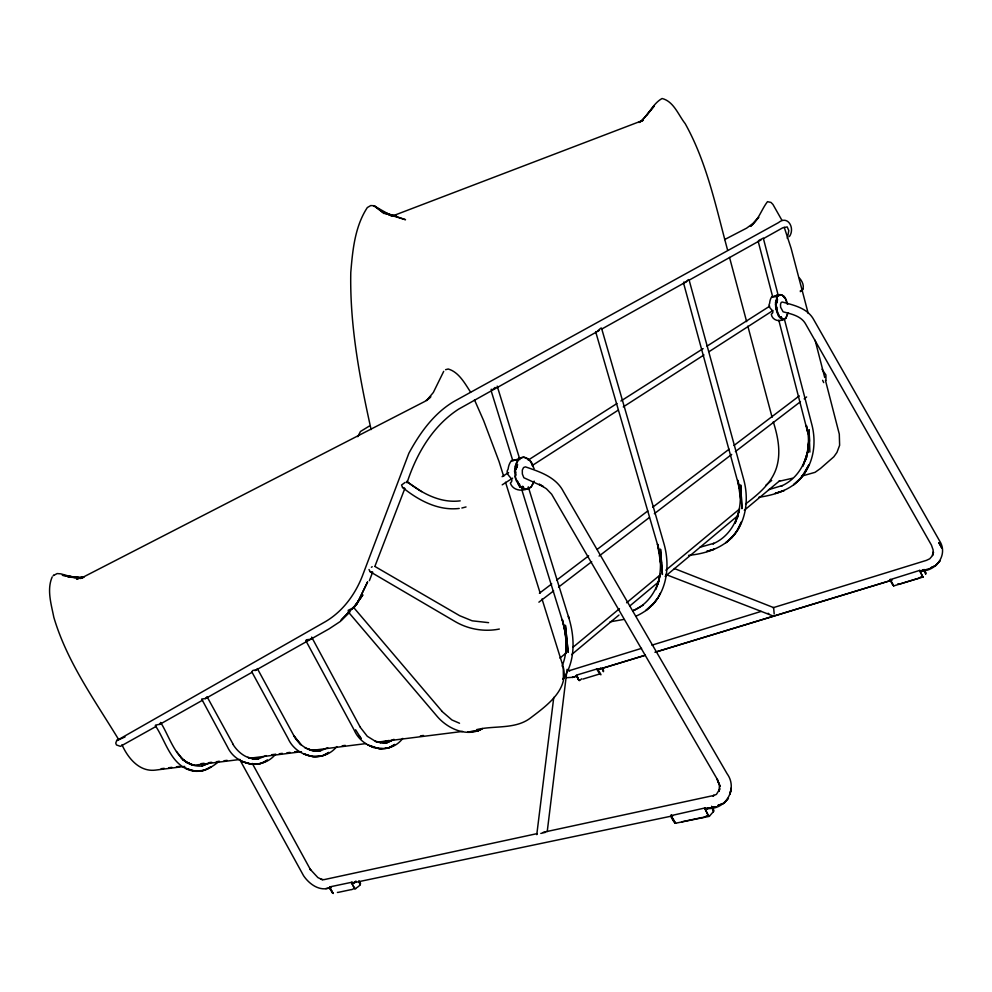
<?xml version="1.0" encoding="UTF-8"?>
<svg xmlns="http://www.w3.org/2000/svg" width="992" height="992" viewBox="0 0 992 992"><rect width="100%" height="100%" fill="white"/><g stroke="black" fill="none" stroke-linecap="round" stroke-linejoin="round"><path stroke-width="1.49" d="M275.664 754.131C262.272 770.548 236.084 765.44 227.552 747.063L201.674 699.05L205.542 698.492L207.043 696.706L232.971 744.012M218.848 761.484C210.874 768.304 200.446 773.81 189.757 770.164C170.438 763.766 165.627 740.912 155.484 725.871L155.521 725.127L160.158 724.172L160.63 722.486C170.81 738.333 177.419 767.56 201.748 766.072L210.292 762.6L201.748 766.072M528.265 486.861L568.838 617.991L568.391 616.478C574.976 636.814 575.794 661.156 562.848 679.247M601.512 328.823L600.805 328.178L597.37 331.192M825.989 380.506L825.902 374.951L822.033 369.247M774.182 614.011L773.636 607.612L674.3 568.515M800.346 291.698L800.445 290.532M807.637 452.216L808.678 446.859L806.657 456.99L802.888 466.141L807.637 452.216L808.691 442.258L807.637 452.216L805.268 460.176M802.813 288.908L801.933 291.177M547.237 831.569L567.077 669.34M536.771 834.656L553.772 697.351M582.837 679.098L599.143 674.138M476.507 729.666C494.301 725.251 515.48 729.728 530.794 717.749C546.53 705.721 568.85 690.048 563.233 666.909L542.004 598.957M788.032 313.013L785.962 317.986L787.772 313.125M787.301 238.378L788.814 230.59L787.202 226.908L782.713 227.813L763.815 238.39M603.595 670.691L602.355 668.261L603.471 671.696L602.305 668.186M897.859 583.829L897.946 584.226A3.274 0.794 -24.7 0 0 899.806 583.99L916.509 578.882M688.894 280.29L688.436 279.595L685.261 282.373L683.686 282.15M789.372 236.567C795.299 228.458 787.958 214.694 778.447 222.654L454.311 401.289C434.05 413.056 419.852 433.008 408.878 453.257L362.266 576.278C354.975 594.716 342.748 611.37 325.512 621.6L116.684 740.615L115.754 743.12L116.461 744.955L120.416 746.344L155.484 726.752M402.802 738.383C389.335 756.053 362.241 749.022 354.144 729.988L306.032 641.018L306.367 639.766L310.397 639.332L311.897 637.968M739.362 510.074L735.097 523.28L738.308 515.059M528.934 487.58C523.491 491.982 512.79 490.879 510.359 483.054C516.014 478.491 503.651 475.354 508.115 469.104A16.046 9.858 83.2 0 1 510.198 462.483L511.488 460.623C512.988 461.23 521.098 458.254 518.717 457.721M739.387 509.938L737.019 518.444L738.383 514.873M719.907 788.442L719.039 791.281L719.46 785.565L717.241 779.253L720.229 786.606L716.918 778.72L551.651 494.227L546.456 488.82L539.288 484.195L543.256 486.576L523.85 477.735L522.35 474.002L522.313 470.059L523.553 467.542L525.413 466.86C539.76 471.746 555.929 476.991 563.369 491.474L727.099 773.735C738.048 788.764 725.921 809.77 707.569 808.53M534.167 481.12L531.303 486.712L528.55 488.771L531.303 486.712L532.989 483.724M719.56 789.334L716.385 794.431L712.752 795.82L714.141 795.398L543.182 832.313M922.535 569.879L921.456 571.256L919.658 570.4L890.122 579.675L893.668 585.912L923.304 576.935L922.473 576.439L923.168 577.022M562.067 666.091C568.292 651.298 566.643 634.657 562.315 619.591L565.378 633.69L566.271 645.966L565.787 653.158C566.953 642.097 565.539 630.912 562.278 620.31L521.941 490.172M655.836 589.558L659.06 580.754M369.371 580.704L372.694 572.062M374.914 566.308L404.81 488.572M407.03 482.806C416.442 453.89 432.611 425.977 458.651 409.126L599.081 330.559M805.306 460.375L806.657 456.99M52.216 576.898C46.599 589.657 51.274 604.264 53.804 617.222C66.972 661.9 94.798 700.302 118.73 739.66M600.52 668.41L599.131 669.414C592.013 665.62 607.55 683.513 597.382 669.017L599.342 669.265L600.495 668.124M660.226 593.328C655.662 603.682 646.511 611.481 636.318 616.02M357.79 436.678L360.443 431.508L369.173 426.151M922.647 570.202L921.37 571.169L919.658 570.4M443.709 371.343L433.343 392.46L426.51 400.644L429.846 397.78M776.872 295.12L777.976 294.909L771.578 297.154L770.821 298.456A12.561 5.964 81.1 0 0 769.643 303.316C766.295 308.438 776.674 310.521 771.292 314.253C772.16 320.528 780.208 322.425 784.201 318.804M657.882 597.916L652.364 604.971C667.901 588.467 669.96 563.419 663.611 542.5L601.549 328.228M713.409 811.791L713.57 810.303L711.611 806.422L713.608 811.406L709.268 816.354L675.341 823.286L670.914 815.672L704.717 808.021L707.222 808.827L708.598 807.947M362.712 594.989L353.04 608.406L362.712 594.989L353.859 608.022M353.623 607.65L348.217 610.316L348.465 612.151L436.84 716.013C447.318 728.649 467.207 737.837 482.534 728.562M355.88 881.28L354.008 882.731L351.614 882.297L329.766 886.898L332.655 893.122C335.953 895.516 325.959 885.546 330.758 887.443M562.786 679.111L564.436 676.941L562.898 678.937M392.497 215.996L643.312 120.218L638.972 122.487C648.446 116.213 652.178 103.986 662.073 98.506C673.742 101.358 678.342 114.998 685.162 123.603C707.023 162.738 715.951 207.092 727.545 249.922M356.066 881.318L354.008 882.868L351.614 882.297M802.33 290.296C804.723 286.328 802.305 281.344 799.564 278.182M646.982 114.911L654.137 106.094L641.836 120.751M576.34 675.515L578.832 680.264L576.439 675.155L597.296 668.856M360.022 885.05L358.968 881.268C364.796 885 351.974 889.576 355.694 888.832M349.606 611.37L341.136 620.112L357.033 603.731L367.536 582.068L357.033 603.731L351.726 609.187M349.742 612.213L340.293 621.476L329.071 628.878L255.056 670.617M536.66 834.098L537.143 833.615L323.814 879.693L321.197 879.272M53.667 575.236L53.196 575.682L57.139 573.574L60.76 573.835L74.884 577.778M493.632 388.79L495.033 387.45M890.122 579.464L891.374 580.06M579.514 680.562C578.175 680.537 580.506 680.5 581.535 678.813M118.482 739.102L116.684 740.615L125.004 736.969M571.603 654.621L618.971 615.04M629.622 606.124L658.043 582.378M665.148 576.439L738.408 515.22M744.31 510.297L779.7 480.723M559.947 658.093L565.899 653.158M573.041 647.23L619.454 608.704M626.597 602.776L659.916 575.112M665.868 570.177L739.648 508.921M745.6 503.986C758.248 494.264 771.478 483.538 776.5 467.728C781.212 452.451 777.939 436.604 773.289 421.774M765.737 485.361L771.689 480.426M921.196 576.724L920.75 577.096A3.311 0.806 -24.4 0 1 919.981 577.567M430.888 396.788L425.022 401.338L80.501 578.51L83.068 577.245L76.52 579.006L83.402 577.307L76.272 578.076L83.588 577.356M709.441 816.218L708.263 815.734L709.268 816.354M538.892 602.181L553.635 590.885M558.546 587.128L591.703 561.708M599.069 556.066L649.425 517.464M654.336 513.707L731.712 454.398M735.394 451.571L800.482 401.686M804.165 398.858L806.62 396.974M539.4 593.253L551.726 583.904M556.648 580.159L588.678 555.842M597.296 549.295L647.801 510.942M652.724 507.197L729.095 449.202M734.018 445.458L799.304 395.882M336.796 746.579C323.156 763.48 296.521 757.417 288.114 738.556L251.794 671.807L252.811 670.48L256.767 669.662L257.337 668.571L293.756 735.456C298.716 744.992 308.785 751.973 319.759 751.155L327.72 747.67M675.626 823.261L670.902 815.672C682.285 834.185 666.376 812.076 672.142 815.808M371.405 567.263L372.211 566.73M893.668 585.912L890.134 579.502L891.535 580.283M502.212 484.84L512.628 478.144M532.158 465.57L618.066 410.254M623.261 406.906L703.973 354.95M709.168 351.59L772.954 310.533M502.101 476.706L508.623 472.552M528.203 460.077L616.974 403.508M620.893 401.016L703.13 348.614M707.048 346.109L769.705 306.181M405.17 482.397L401.549 485.026L402.529 487.444C418.426 500.315 438.104 510.942 459.222 508.45M643.213 605.095L633.094 610.774C648.036 604.475 657.498 589.818 660.288 574.219L657.671 584.524C661.528 571.355 661.342 557.206 657.522 544.05L660.684 563.456L659.717 553.734L657.535 544.67L595.622 331.601M159.526 724.482L202.579 700.203M205.27 698.678L252.365 672.13L251.794 671.807M633.094 610.774L634.21 610.142M601.784 329.046L686.848 281.455M689.552 279.942L761.112 239.903M482.236 728.55L478.231 730.744L468.05 731.972L478.231 730.744L480.86 729.43M540.814 833.441L545.513 832.325M707.978 808.257L704.729 808.443L708.462 815.846L704.717 808.021M724.631 239.556L746.604 228.16L753.052 223.448L758.768 217.36L750.485 226.374C758.632 219.939 761.509 209.399 767.498 201.674L770.97 202.418L772.942 204.439L781.919 220.274M388.579 740.478L383.42 742.462L387.785 741.297L378.411 742.128L386.086 743.169L393.948 739.462L386.086 743.169L376.464 741.966L367.263 736.262L359.885 726.814M232.884 744.211C238.291 753.04 247.603 759.897 258.329 758.917L266.191 755.582M714.004 549.27L706.676 551.453L713.905 549.283M641.576 648.346L569.247 670.691L570.065 670.58L567.647 670.468M651.905 645.16L761.137 611.407M772.954 607.761L926.466 560.344L929.752 558.769L932.009 556.165L933.497 552.259L932.604 555.446L933.174 550.101L931.438 545.116L805.851 324.396C801.437 315.977 791.442 314.018 783.085 311.81L780.605 307.21L780.518 304.184L781.237 302.386L782.378 302.052C794.022 305.189 807.736 308.227 813.874 319.908L939.622 540.962C948.178 554.106 936.832 570.636 922.002 570.983M920.675 571.293L929.268 568.639M576.625 676.073L572.186 677.424L576.873 676.11M597.296 669.786L644.726 655.365M654.906 652.252L891.932 580.146M597.928 669.699L645.333 655.266M655.712 652.104L891.25 580.345M329.679 886.922L331.303 887.381M445.582 369.694L448.223 368.999C458.912 372.124 464.851 383.433 470.63 392.212M461.875 508.016L466.029 506.949M256.035 758.458L258.304 757.888L250.815 758.173L253.32 758.644L247.839 757.293M778.782 481.38L792.372 478.268M801.437 476.185L815.064 472.328L820.458 468.484L833.838 456.791L836.963 452.402L839.629 445.284L839.294 434.112L825.48 380.469M768.515 489.713L782.217 485.572L781.324 486.068C803.979 476.036 812.919 448.31 806.347 425.494L808.096 433.876L778.794 320.205M758.855 497.265C776.166 494.822 794.505 488.82 804.524 473.395C814.358 459.147 816.156 440.535 811.704 424.055L784.374 319.077M318.134 750.398L319.709 750.051L312.108 750.361L308.983 749.406L314.638 750.845M325.748 888.609L330.299 887.654C319.746 891.833 309.318 884.157 303.614 875.8L239.878 759.822M352.978 882.892L672.824 815.821M707.16 808.604L716.075 806.732L707.209 808.554M699.806 547.311L713.893 543.306L712.901 543.864C736.907 533.547 744.992 503.899 737.825 480.314L740.491 498.418M688.609 555.346C708.672 553.486 730.087 545.637 739.722 526.541C747.224 511.897 747.956 494.512 743.516 478.826L689.018 279.707M610.068 621.823L623.782 619.442M771.578 297.154L778.72 295.926L778.683 295.046L779.972 294.55C784.325 295.12 786.768 299.696 787.102 303.626L787.673 304.37M572.905 677.313L566.37 677.71M499.336 629.04C484.344 632.065 468.373 629.3 455.179 621.587L370.214 571.776L369.012 569.532M774.764 296.546L777.306 296.186L775.422 304.358L776.947 312.716L779.055 314.985L779.142 316.746L780.642 317.279L780.32 318.358L783.444 319.672L786.197 317.973L782.539 319.585L778.472 316.014L777.666 314.464L778.137 313.05L775.794 308.512L776.674 307.371L775.471 302.349L776.513 302.151L776.686 303.292L775.694 300.44L776.724 300.551L776.637 297.402L779.005 294.785L782.49 295.232L784.895 298.294M161.138 768.713L164.201 768.329M168.814 767.746L171.876 767.349M176.477 766.766L179.552 766.382M201.029 763.666L204.092 763.27M208.704 762.687L211.767 762.302M216.368 761.72L219.443 761.323M224.043 760.74L227.106 760.356M271.61 754.726L274.672 754.329M279.273 753.746L282.348 753.362M286.948 752.779L290.011 752.395M294.624 751.812L297.687 751.415M342.178 745.786L345.253 745.389M420.422 735.866L423.497 735.481M184.723 766.419L155.546 770.102C139.388 772.173 127.894 758.049 121.979 744.744M193.936 765.266L240.014 759.463M249.228 758.297L301.444 751.725M365.936 743.603L312.195 750.374L305.09 747.943M376.687 742.239L462.694 731.414M511.488 460.623L519.833 459.544L520.118 458.205L522.3 457.238C527.397 456.655 532.778 461.912 533.498 467.567L534.167 468.571M488.61 622.654L472.18 620.818L459.742 615.734L375.137 566.593M83.737 577.307L67.94 577.071L79.075 577.828M372.384 572.31L370.214 571.776M382.218 748.526L379.167 748.762L369.718 745.55C377.53 749.431 387.661 750.522 394.692 744.434L388.306 748.03L385.256 748.278M758.607 240.61L763.294 238.105L778.125 295.083M515.108 460.114L517.923 459.953L514.538 471.064L515.778 479.074L516.708 481.678L519.659 484.431L520.068 486.502L522.164 487.072L521.99 488.3L527.012 489.316L528.823 488.61L525.537 489.416L520.602 487.233L517.812 483.811L518.258 482.1L515.778 479.074L514.997 476.408L516.063 474.982L514.712 468.422L516.014 468.174L516.187 469.675L515.53 469.638L515.146 465.868L515.592 466.637L516.41 466.042L515.84 463.822L519.138 458.75L523.838 457.176L528.674 459.457M404.612 488.138L402.529 487.444M460.214 500.848C440.287 503.39 421.96 493.26 406.77 481.43M491.077 389.385L492.491 389.41M515.022 472.031L515.877 472.068M248.843 758.086L258.329 758.917M390.736 215.165L396.478 215.673M310.099 750.237L319.759 751.155M72.267 576.873L80.464 577.927L62.335 575.273L79.633 577.778M376.464 741.966L380.953 742.624L375.236 741.123M390.91 215.549L395.337 216.231L385.268 213.354M671.125 815.089L671.857 815.461M772.16 615.623L665.744 574.455M385.293 213.516L405.517 219.716L384.164 212.338M194.06 765.167L186.918 762.563L182.888 759.55L186.384 761.98M530.15 461.069L532.977 466.066M187.55 762.786L191.258 764.348L186.918 762.563L181.251 758.186M384.983 213.02L391.344 215.71L373.81 205.728L370.772 205.555L367.325 207.551C354.851 226.573 352.619 250.319 350.784 272.44C349.717 325.475 359.65 378.002 371.107 429.573M459.532 723.242L451.93 719.969L441.948 711.363M367.4 744.645L373.724 747.646M322.586 879.867L317.874 877.56L309.802 868.868L310.818 870.306L252.278 763.418M201.649 699.868L202.343 700.228M155.484 725.871L156.19 726.256M306.032 641.018L306.664 641.365M192.212 765.13L183.284 760.021L176.526 751.539M348.465 612.151L349.37 612.684M576.823 675.502L578.832 680.264M406.633 481.504L421.55 491.61M775.546 306.516L776.686 307.508A2.802 2.48 57.5 0 1 777.046 310.223M300.874 744.446L293.657 735.593L300.812 744.719M925.635 572.905L925.71 574.244L923.974 569.544M822.616 380.308L823.707 382.614M768.13 613.23L769.098 614.308M353.388 607.178L441.986 711.239M359.24 735.605L361.125 738.631L355.607 729.752M311.637 637.112L359.898 726.566M924.023 569.594L925.747 573.029L924.048 569.606M890.171 579.799L892.949 585.354M474.486 399.875L483.712 420.819L499.063 461.578L503.676 476.358M784.226 227.28L791.108 248.31L808.207 313.435M505.523 482.261L540.156 593.055M491.238 391.084L512.777 460.586M518.407 482.943L519.721 487.196M497.19 386.111L519.548 458.478M787.102 303.626L785.329 298.418M683.525 282.968L739.772 489.304M729.529 257.387L746.641 321.656M747.832 326.132L772.098 417.285M758.161 241.254L772.57 296.372M815.114 340.256L824.712 377.493M809.497 441.304L809.088 429.71L809.869 452.092M563.233 666.909L563.431 678.838M337.392 892.341A3.36 0.843 -30.8 0 0 338.297 892.354L350.784 889.7A3.385 0.856 -30.6 0 0 354.59 888.162M681.777 821.773A4.067 1.314 -27.4 0 0 682.682 821.636L701.766 817.594A4.129 1.339 -27 0 0 704.766 816.838M706.912 815.598A4.129 1.339 -27 0 1 705.895 816.267M919.088 578.026A3.311 0.806 -24.4 0 1 917.265 578.72M713.57 810.129L711.686 806.508L713.57 810.129M777.443 299.572L777.021 301.866L777.443 299.572M517.502 464.665L516.733 467.765L517.502 464.665M731.178 788.28L730.013 794.17L731.178 788.28M741.222 522.226C738.172 530.36 732.902 537.614 725.822 542.723L733.001 535.99L731.476 537.85L736.92 531.042L741.222 522.226M808.852 464.926L801.288 477.66L793.662 484.728L800.73 478.132L799.205 479.954L804.524 473.395L808.852 464.926M728.426 798.2L724.036 803.235L718.096 805.33L724.036 803.235L728.426 798.2M939.982 560.778L935.89 565.452L930.521 567.908L935.89 565.452L939.982 560.778M332.704 893.073L329.542 887.381L332.655 893.122M653.852 603.086L646.003 610.464L653.852 603.086M328.699 752.482C321.433 758.285 311.352 757.528 303.391 753.647L312.827 756.747L322.016 756.003L328.699 752.482M210.924 766.878C203.608 772.483 193.614 771.987 185.591 768.242L194.779 771.106L203.881 770.424L210.924 766.878M267.282 760.182C260.016 765.75 250.108 765.13 242.197 761.36L251.422 764.311L260.512 763.617L267.282 760.182M784.139 490.532L775.174 493.421L784.139 490.532M523.106 486.576L522.313 486.316L523.726 487.655L523.106 486.576M529.207 460.09L527.608 458.763L529.207 460.09M375.559 206.572L373.81 205.728L384.326 213.615L375.559 206.572M781.287 316.956L781.646 317.862L781.287 316.956M784.598 297.253L783.544 296.087L784.598 297.253M360.282 883.674L358.955 881.268L360.282 883.674M940.751 545.972L938.816 542.624L941.83 548.055L940.751 545.972M354.677 888.584L351.515 882.768L354.677 888.584M922.634 576.526L919.758 570.772L922.634 576.526M566.866 639.332L565.403 625.295L568.156 652.401L566.866 639.332M661.503 562.29L660.498 549.159L662.396 574.492L661.503 562.29M741.346 497.252L740.677 484.939L741.942 508.71L741.346 497.252"/></g></svg>
